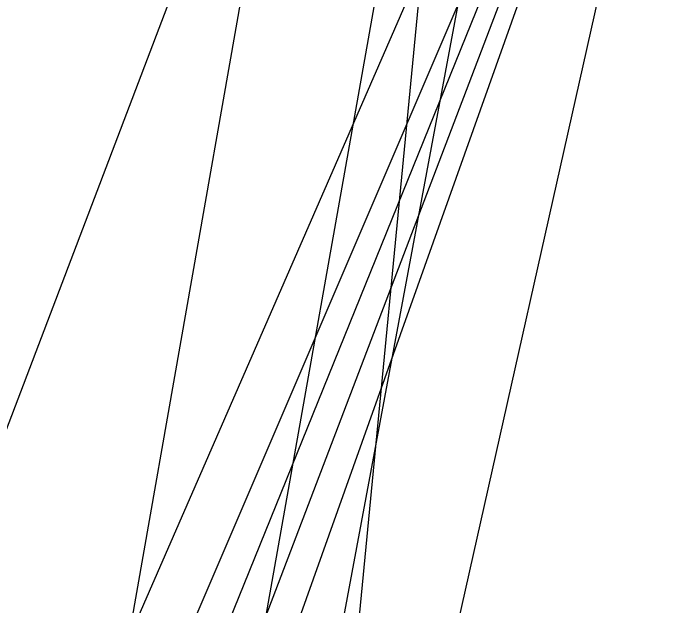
# Model space of a CAD drawing. Extents: x -83 to 167, y -158 to 93.
# Drawn here: x 135.4 to 161.02, y -6.43 to 16.36 of the extents above; entities that cross this region are included whole.
import ezdxf

# ---------------------------------------------------------------- set-up
doc = ezdxf.new("R2010")
doc.units = 0
doc.layers.add('19', color=53, linetype='CONTINUOUS')

msp = doc.modelspace()

# ---------------------------------------------------------------- linework, layer by layer
at = {"layer": '19'}
for p, q in [((118.496, -56.624), (159.704, 37.9348)), ((121.036, -56.624), (161.0248, 36.614)), ((136.276, -56.624), (152.7952, 36.614)), ((123.576, -56.624), (161.0248, 35.8266)), ((143.896, -56.624), (152.7952, 35.8266)), ((126.116, -56.624), (161.0248, 35.0138)), ((128.656, -56.624), (161.0248, 34.2264)), ((141.356, -56.624), (161.0248, 31.026)), ((138.816, -56.624), (154.9034, 29.7052)), ((113.416, -56.624), (144.87, 25.946)), ((131.196, -56.624), (144.848, 20.866))]:
    msp.add_line(p, q, dxfattribs=at)

doc.saveas('drawing.dxf')
